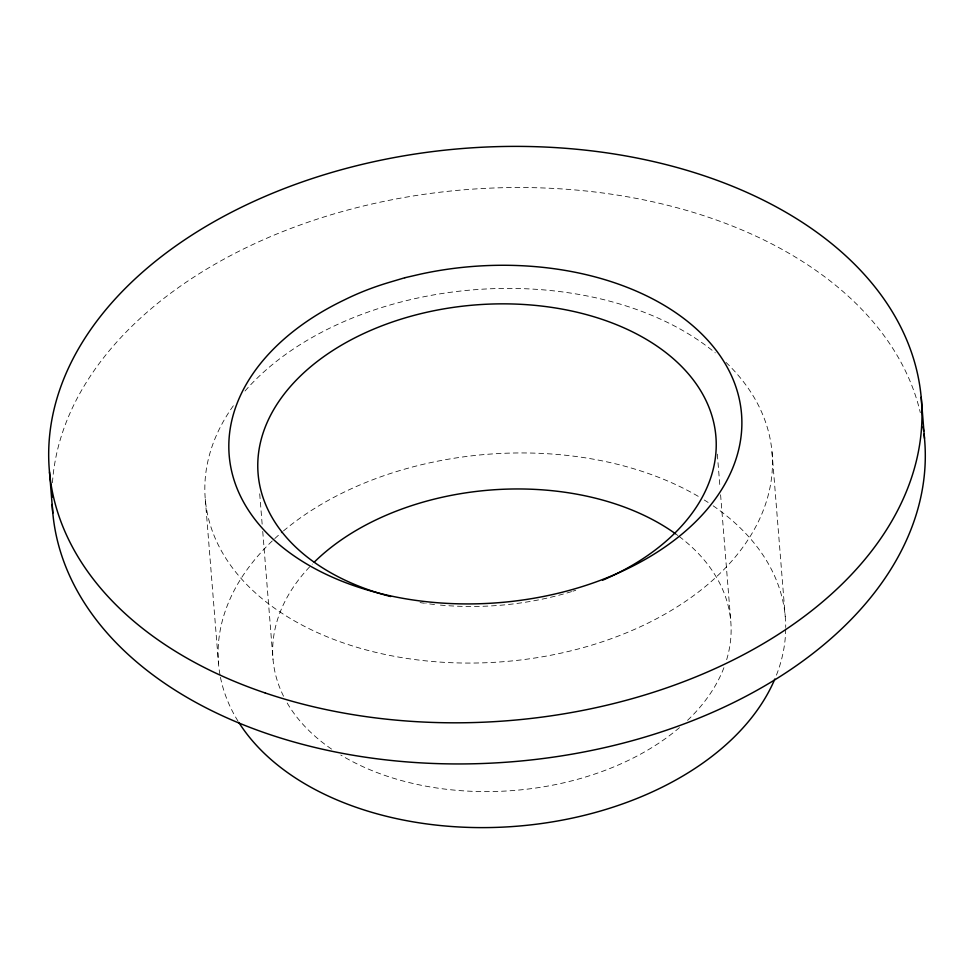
<?xml version="1.0" encoding="UTF-8"?>
<svg xmlns="http://www.w3.org/2000/svg" width="974" height="974" viewBox="0 0 974 974"><rect width="100%" height="100%" fill="white"/><g stroke="black" fill="none" stroke-linecap="round" stroke-linejoin="round"><path stroke-width="0.73" stroke-dasharray="4.87 3.65" d="M772.017 452.119L785.251 616.664M717.327 454.152L719.981 487.268M720.59 494.792L730.756 621.205M259.705 493.806L262.25 525.412M262.737 531.427L273.024 659.349M205.295 499.345L218.529 663.891M679.121 536.431A229.657 150.678 -4.6 0 1 726.348 660.701M723.926 667.689A229.657 150.678 -4.6 0 1 686.621 721.223M679.475 727.627A229.657 150.678 -4.6 0 1 340.803 755.033M331.586 749.103A229.657 150.678 -4.6 0 1 287.05 702.753M283.544 696.24A229.657 150.678 -4.6 0 1 312.362 564.031M675.506 533.764A229.657 150.678 -4.6 0 1 677.928 535.542M52.45 482.739A437.448 286.989 -4.6 0 1 465.45 189.674A437.448 286.989 -4.6 0 1 920.308 412.659M785.701 628.863A284.347 186.545 -4.6 0 1 775.961 676.321M238.009 721.15A284.347 186.545 -4.6 0 1 220.197 675.993M219.954 674.653A284.347 186.545 -4.6 0 1 273.682 539.596M274.79 538.561A284.347 186.545 -4.6 0 1 282.387 531.828M283.471 530.927A284.347 186.545 -4.6 0 1 699.466 497.069M704.251 499.991A284.347 186.545 -4.6 0 1 708.122 502.45M713.163 505.823A284.347 186.545 -4.6 0 1 785.714 627.512M725.959 362.365A284.347 186.545 -4.6 0 1 504.849 661.577A284.347 186.545 -4.6 0 1 235.16 403.26M244.998 391.024A284.347 186.545 -4.6 0 1 715.257 352.856M575.731 590.293A229.657 150.678 -4.6 0 1 572.956 591.169M571.568 591.608A229.657 150.678 -4.6 0 1 440.406 605.097M434.538 604.513A229.657 150.678 -4.6 0 1 425.821 603.442M424.372 603.235A229.657 150.678 -4.6 0 1 420.062 602.602"/><path stroke-width="1.46" d="M921.185 397.234L924.496 438.373M49.504 471.964L52.815 513.103M314.249 562.144A229.657 150.678 -4.6 0 1 675.506 533.764M390.647 596.538A229.657 150.678 -4.6 0 1 302.671 373.846A229.657 150.678 -4.6 0 1 657.633 346.561A229.657 150.678 -4.6 0 1 602.565 580.248M924.046 434.063A437.448 286.989 -4.6 0 1 511.861 761.79A437.448 286.989 -4.6 0 1 52.206 504.447M52.012 497.227A437.448 286.989 -4.6 0 1 52.012 494.329M923.084 426.892A437.448 286.989 -4.6 0 1 923.693 431.19M774.866 678.988A284.347 186.545 -4.6 0 1 517.06 826.208A284.347 186.545 -4.6 0 1 238.776 722.379M404.843 277.736L389.162 282.399A214.597 140.792 -4.6 0 0 344.613 299.797A257.002 168.612 -4.6 0 0 345.709 582.683A257.002 168.612 -4.6 0 0 738.56 450.122A257.002 168.612 -4.6 0 0 421.024 274.011L404.843 277.736M265.232 692.977A437.448 286.989 -4.6 0 0 921.988 416.008A437.448 286.989 -4.6 0 0 268.812 194.812A437.448 286.989 -4.6 0 0 265.232 692.977"/></g></svg>
